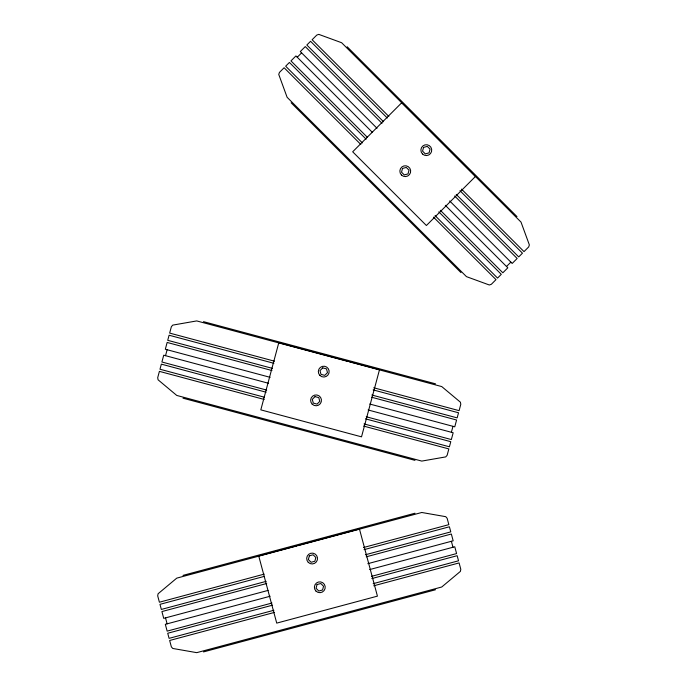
<?xml version="1.0" encoding="UTF-8"?>
<svg xmlns="http://www.w3.org/2000/svg" width="687" height="687" viewBox="0 0 687 687"><rect width="100%" height="100%" fill="white"/><g stroke="black" fill="none" stroke-linecap="round" stroke-linejoin="round"><path stroke-width="1.03" d="M165.524 355.686L167.121 349.735M451.376 432.278L452.973 426.326M297.248 57.236L301.61 52.873M506.508 266.496L510.862 262.133M182.991 575.38L415 513.215M296.681 546.01L176.757 578.136L158.096 593.748L157.692 595.835L159.401 602.216L264.212 574.126M297.703 545.736L358.279 529.505M359.31 529.222L421.775 512.485L445.743 516.676L447.134 518.281L448.843 524.653L363.483 547.53M264.28 576.384L159.977 604.337L161.342 609.438L266.152 581.357M364.05 549.652L449.41 526.783L450.775 531.884L365.415 554.761M266.719 583.486L161.909 611.567L163.729 618.369L268.042 590.416M366.274 556.805L451.35 534.014L453.171 540.815L367.811 563.683M270.137 596.239L165.327 624.32L167.147 631.13L271.966 603.04M369.692 569.566L454.768 546.766L456.589 553.567L371.512 576.367M272.533 605.17L167.722 633.251L169.088 638.352L273.898 610.271M371.796 578.574L457.156 555.697L458.53 560.798L373.161 583.675M274.474 612.4L169.655 640.482L171.364 646.862L172.755 648.459L196.722 652.65L441.741 586.999L460.402 571.386L460.805 569.308L459.096 562.928L373.737 585.796M203.498 651.92L435.506 589.755M203.498 321.653L435.506 383.818M348.438 361.577L196.722 320.923L172.755 325.114L171.364 326.711L169.655 333.092L274.474 361.182M349.468 361.851L441.741 386.575L460.402 402.187L460.805 404.274L459.096 410.646L373.737 387.777M273.898 363.303L169.088 335.222L167.722 340.323L272.533 368.404M373.161 389.898L458.53 412.775L457.156 417.876L371.796 395.008M271.966 370.533L167.147 342.452L165.327 349.254L270.137 377.335M371.512 397.206L456.589 420.006L454.768 426.807L369.692 404.008M268.548 383.286L163.729 355.205L161.909 362.006L266.719 390.096M368.095 409.967L453.171 432.758L451.35 439.56L366.274 416.769M266.152 392.217L161.342 364.136L159.977 369.237L264.28 397.189M365.415 418.821L450.775 441.689L449.41 446.79L364.05 423.922M264.212 399.448L159.401 371.366L157.692 377.738L158.096 379.825L176.757 395.437L421.775 461.089L445.743 456.898L447.134 455.301L448.843 448.92L363.483 426.043M182.991 398.194L415 460.359M347.15 46.75L516.993 216.594M388.851 116.464L312.121 39.734L316.793 35.063L318.794 34.376L341.645 42.731L521.012 222.09L529.368 244.941L528.681 246.951L524.009 251.622L461.518 189.131M387.296 118.018L310.567 41.289L306.831 45.024L383.561 121.754M459.964 190.685L522.455 253.177L518.719 256.912L456.228 194.421M382.006 123.308L305.277 46.587L300.296 51.559L377.026 128.289M454.674 195.975L517.156 258.467L512.176 263.447L449.693 200.956M372.294 132.282L295.934 55.922L290.953 60.903L367.322 137.263M445.331 205.319L507.822 267.81L502.841 272.791L440.35 210.299M366.128 139.186L289.399 62.457L285.663 66.192L362.392 142.922M438.795 211.854L501.287 274.345L497.551 278.08L435.06 215.589M360.838 144.476L284.109 67.747L279.437 72.418L278.75 74.428L287.106 97.279L466.464 276.638L489.316 284.993L491.325 284.306L495.997 279.635L433.506 217.144M291.125 102.775L460.968 272.619M451.376 541.296L452.973 547.247M165.524 617.888L167.121 623.839M278.793 342.719L260.811 409.864L361.517 436.846L379.507 369.709L278.793 342.719M402.522 168.435L401.526 172.179L404.265 174.919L408.009 173.914L409.014 170.17L406.275 167.43L402.522 168.435M309.365 555.792L308.36 559.536L311.099 562.275L314.852 561.27L315.848 557.526L313.109 554.787L309.365 555.792M423.561 147.396L422.557 151.14L425.305 153.888L429.049 152.883L430.053 149.139L427.305 146.391L423.561 147.396M317.059 584.525L316.063 588.27L318.802 591.009L322.547 590.004L323.551 586.26L320.812 583.521L317.059 584.525M401.826 102.646L352.68 151.793L426.404 225.516L475.55 176.37L401.826 102.646M322.735 367.871L319.996 370.611L321.001 374.355L324.745 375.36L327.493 372.62L326.488 368.876L322.735 367.871M315.041 396.605L312.293 399.345L313.298 403.097L317.05 404.102L319.79 401.354L318.785 397.61L315.041 396.605M359.447 528.99L258.733 555.981L276.724 623.118L377.429 596.136L359.447 528.99M308.274 562.361A5.419 5.419 0 0 0 317.342 559.931A5.419 5.419 0 0 0 310.704 553.293A5.419 5.419 0 0 0 308.274 562.361M315.977 591.095A5.419 5.419 0 0 0 325.037 588.665A5.419 5.419 0 0 0 318.407 582.035A5.419 5.419 0 0 0 315.977 591.095M319.91 375.445A5.419 5.419 0 0 0 328.979 373.015A5.419 5.419 0 0 0 322.34 366.386A5.419 5.419 0 0 0 319.91 375.445M312.207 404.179A5.419 5.419 0 0 0 321.276 401.758A5.419 5.419 0 0 0 314.637 395.119A5.419 5.419 0 0 0 312.207 404.179M422.471 153.974A5.419 5.419 0 0 0 431.539 151.544A5.419 5.419 0 0 0 424.901 144.905A5.419 5.419 0 0 0 422.471 153.974M401.44 175.005A5.419 5.419 0 0 0 410.5 172.574A5.419 5.419 0 0 0 403.87 165.945A5.419 5.419 0 0 0 401.44 175.005"/></g></svg>
